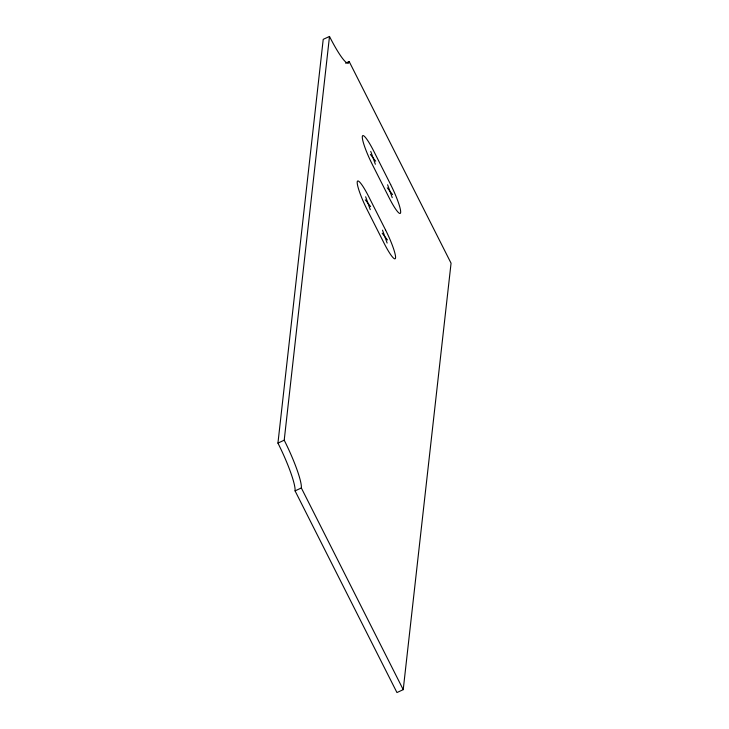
<?xml version="1.0" encoding="UTF-8"?>
<svg xmlns="http://www.w3.org/2000/svg" width="729" height="729" viewBox="0 0 729 729"><rect width="100%" height="100%" fill="white"/><g stroke="black" fill="none" stroke-linecap="round" stroke-linejoin="round"><path stroke-width="1.09" d="M277.94 443.104L323.22 39.348L329.499 36.45A41.936 6.087 65.2 0 0 349.173 61.528L451.06 263.196L403.228 689.652L396.95 692.55L295.063 490.872A41.936 6.087 65.2 0 0 277.94 443.104L284.21 440.198L329.499 36.45M345.592 63.186L349.173 61.528M295.063 490.872L301.341 487.974A41.936 6.087 65.2 0 0 284.21 440.198M370.396 154.439L375.69 161.191M387.263 187.827L392.567 194.579M365.302 199.828L370.605 206.58M382.178 233.216L387.473 239.969M301.341 487.974L403.228 689.652M387.609 184.774L392.22 197.632M370.742 151.386L375.353 164.244M382.515 230.164L387.126 243.03M365.648 196.775L370.259 209.633M390.653 184.583L373.786 151.195A24.467 3.554 65.2 0 0 362.313 136.569A24.467 3.554 65.2 0 0 372.3 164.435L389.168 197.823A24.467 3.554 65.2 0 0 400.649 212.449A24.467 3.554 65.2 0 0 390.653 184.583M385.568 229.981L368.692 196.584A24.467 3.554 65.2 0 0 357.219 181.958A24.467 3.554 65.2 0 0 367.216 209.824L384.083 243.213A24.467 3.554 65.2 0 0 395.555 257.847A24.467 3.554 65.2 0 0 385.568 229.981"/></g></svg>
